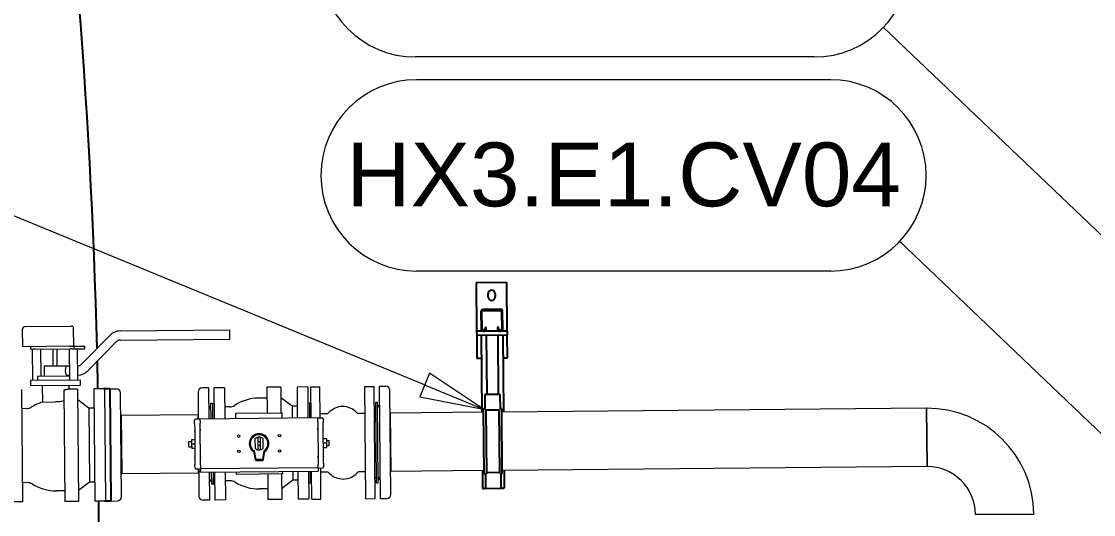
# Model space of a CAD drawing. Header units: millimetres. Extents: x 0 to 157650, y 0 to 89100.
# Drawn here: x 127041 to 133343, y 74315 to 77213 of the extents above; entities that cross this region are included whole.
import ezdxf

# ---------------------------------------------------------------- set-up
doc = ezdxf.new("R2010")
doc.units = ezdxf.units.MM
doc.header["$LTSCALE"] = 150
doc.layers.add('P_Biomass (BM)', color=150, linetype='Continuous', lineweight=18, true_color=0x007fff)
doc.layers.add('Symbol', color=7, linetype='Continuous', lineweight=18)
doc.layers.add('Visible', color=7, linetype='Continuous', lineweight=25)
doc.styles.add('Note Text', font='arial.ttf')

# ---------------------------------------------------------------- blocks, each defined once
blk = doc.blocks.new('Balloon32')
at = {"layer": 'Symbol'}
for p, q in [((878.646, 512.472), (862.427, 512.472)), ((904.928, 483.641), (881.349, 506.142)), ((878.646, 504.972), (862.427, 504.972))]:
    blk.add_line(p, q, dxfattribs=at)
for centre, start, end in [((862.427, 508.722), 90, 270), ((878.646, 508.722), 270, 90)]:
    blk.add_arc(centre, 3.75, start, end, dxfattribs=at)
at = {"layer": 'Symbol', "insert": (870.537, 508.743), "char_height": 2.5, "attachment_point": 5, "style": 'Note Text'}
blk.add_mtext('HX3.E1.CV04', dxfattribs=at)
blk = doc.blocks.new('Balloon33')
at = {"layer": 'Symbol'}
for p, q in [((904.157, 492.18), (880.711, 514.534)), ((878.007, 513.363), (862.386, 513.363))]:
    blk.add_line(p, q, dxfattribs=at)
for centre, start, end in [((862.386, 517.113), 90, 270), ((878.007, 517.113), 270, 90)]:
    blk.add_arc(centre, 3.75, start, end, dxfattribs=at)
blk = doc.blocks.new('Balloon45')
at = {"layer": 'Symbol'}
for p, q in [((862.739, 500.514), (842.732, 508.737)), ((862.929, 500.976), (862.549, 500.051)), ((865.051, 499.563), (862.929, 500.976)), ((862.739, 500.514), (865.051, 499.563)), ((862.549, 500.051), (865.051, 499.563))]:
    blk.add_line(p, q, dxfattribs=at)
at = {"layer": 'Symbol', "flags": 128}
blk.add_lwpolyline([(862.549, 500.051), (865.051, 499.563), (862.929, 500.976), (862.549, 500.051)], dxfattribs=at)
at = {"layer": 'Symbol'}
blk.add_solid([(862.549, 500.051), (865.051, 499.563), (862.929, 500.976), (862.549, 500.051)], dxfattribs=at)

msp = doc.modelspace()

# ---------------------------------------------------------------- linework, layer by layer
at = {"layer": 'P_Biomass (BM)'}
for p, q in [((127048.4, 75301.6), (127047.4, 75405.1)), ((127062.3, 75420.2), (127332.3, 75422.7)), ((127348.4, 75304.3), (127347.4, 75407.8)), ((127621.2, 75393.8), (128265.3, 75399.7)), ((128265.8, 75345.7), (128265.3, 75399.7)), ((127394.1, 75198.9), (127559.9, 75367.8)), ((127432.6, 75161.1), (127598.5, 75329.9)), ((127621.7, 75339.8), (128265.8, 75345.7)), ((127326, 75304.1), (127048.4, 75301.6)), ((127095.6, 75287), (127095.5, 75302)), ((127095.6, 75287), (127108.8, 75287.1)), ((127108.3, 75102.6), (127106.6, 75287.1)), ((127120.6, 75287.2), (127108.8, 75287.1)), ((127120.6, 75287.2), (127325.2, 75289.1)), ((127156.1, 75128.6), (127154.6, 75287.5)), ((127227.7, 75189.2), (127226.8, 75288.2)), ((127251.7, 75189.4), (127250.8, 75288.4)), ((127324.7, 75104.6), (127323, 75289.1)), ((127337, 75289.2), (127325.2, 75289.1)), ((127326, 75304.1), (127350, 75304.3)), ((127337, 75289.2), (127350.2, 75289.3)), ((127350, 75304.3), (127413.7, 75304.9)), ((127350.2, 75289.3), (127350, 75304.3)), ((127350.2, 75289.3), (127413.8, 75289.9)), ((127372.7, 75105), (127371, 75289.5)), ((127413.8, 75289.9), (127413.7, 75304.9)), ((127135.3, 75128.4), (127324.4, 75130.1)), ((127135.3, 75128.4), (127135.5, 75102.9)), ((127173.7, 75188.7), (127305.7, 75189.9)), ((127173.7, 75188.7), (127174.3, 75128.7)), ((127305.7, 75189.9), (127305.7, 75188.4)), ((127305.7, 75188.4), (127323.9, 75188.6)), ((127306.2, 75134.4), (127324.4, 75134.6)), ((127306.2, 75134.4), (127306.3, 75129.9)), ((127387.5, 75105.2), (127093.5, 75102.5)), ((127093.5, 75102.5), (127093.8, 75072.5)), ((127093.8, 75072.5), (127387.8, 75075.2)), ((127162.8, 75073.1), (127163.7, 74976)), ((127318.8, 75074.5), (127319, 75052)), ((127387.8, 75075.2), (127387.5, 75105.2)), ((128723.7, 75064.9), (128660.7, 75064.3)), ((128660.7, 75064.3), (128662.3, 74881.3)), ((128723.7, 75064.9), (128725.3, 74881.9)), ((128741.7, 75065.1), (128795.7, 75065.6)), ((128743.3, 74882.1), (128741.7, 75065.1)), ((128797.3, 74882.6), (128795.7, 75065.6)), ((129059.6, 75068), (129113.6, 75068.5)), ((129065.7, 74408), (129059.6, 75068)), ((129119.7, 74408.5), (129113.6, 75068.5)), ((129145.1, 75068.8), (129182.6, 75069.1)), ((129151.2, 74408.8), (129145.1, 75068.8)), ((127040.7, 75049.5), (127046.8, 74389.5)), ((127289.8, 75046.1), (127295.8, 74391.8)), ((127370.7, 75052.5), (127319, 75052)), ((127370.7, 75052.5), (127376.8, 74392.5)), ((127529.7, 75054), (127466.7, 75053.4)), ((127466.7, 75053.4), (127472.8, 74393.4)), ((127529.7, 75054), (127535.7, 74394)), ((127561.2, 75054.3), (127598.7, 75054.6)), ((127567.2, 74394.3), (127561.2, 75054.3)), ((127628.5, 74418.8), (127622.9, 75030.8)), ((128078.9, 75035), (128080.4, 74876)), ((128140.2, 75059.6), (128102.7, 75059.2)), ((128140.2, 75059.6), (128141.9, 74876.6)), ((128234.7, 75060.4), (128171.7, 75059.8)), ((128171.7, 75059.8), (128173.4, 74876.9)), ((128234.7, 75060.4), (128236.4, 74877.4)), ((128564.7, 75063.4), (128483.7, 75062.7)), ((128483.7, 75062.7), (128485, 74912.7)), ((128564.7, 75063.4), (128566, 74913.4)), ((129212.5, 74433.3), (129206.9, 75045.3)), ((127163.7, 74976), (127241.7, 74976.7)), ((127437.7, 74940.6), (127371.3, 74989.5)), ((127467.7, 74940.9), (127437.7, 74940.6)), ((127437.7, 74940.6), (127441.7, 74505.6)), ((128163.5, 74966.8), (128153, 74966.7)), ((128153, 74966.7), (128153.9, 74876.7)), ((128163.5, 74966.8), (128164.4, 74876.8)), ((128163.6, 74963.8), (128172.5, 74969)), ((128265.7, 74948.2), (128235.7, 74947.9)), ((128484.2, 74999.7), (128435.5, 74999.3)), ((128631.7, 74951.6), (128565.2, 75000.4)), ((128661.7, 74951.8), (128631.7, 74951.6)), ((128631.7, 74951.6), (128632.3, 74881.1)), ((128733.5, 74969), (128724.5, 74974.1)), ((128733.5, 74969), (128734.3, 74882)), ((128733.8, 74940.5), (128742.8, 74940.6)), ((129114.8, 74944), (129123.8, 74944.1)), ((129123.5, 74975.6), (129134, 74975.7)), ((129127.8, 74501.6), (129123.5, 74975.6)), ((129138.3, 74501.7), (129134, 74975.7)), ((132359.8, 74939.6), (129864.3, 74916.8)), ((132359.8, 74939.6), (132362.9, 74596.7)), ((132365.5, 74768.2), (132364, 74939.7)), ((127071.8, 74937.3), (127041.8, 74937)), ((127624.2, 74896.3), (127627.2, 74896.3)), ((128080.1, 74900.4), (127627.2, 74896.3)), ((127630.3, 74553.4), (127627.2, 74896.3)), ((127627.2, 74896.3), (127630.3, 74553.4)), ((128090.4, 74876.1), (128064.6, 74875.9)), ((128077.1, 74900.4), (128077.4, 74876)), ((128080.1, 74900.4), (128077.1, 74900.4)), ((128782.8, 74882.4), (128090.4, 74876.1)), ((128090.4, 74876.1), (128090.6, 74853.8)), ((128090.4, 74876.1), (128090.6, 74853.8)), ((128301.3, 74911), (128571.3, 74913.5)), ((128301.6, 74878), (128301.3, 74911)), ((128571.3, 74913.5), (128571.6, 74880.5)), ((128782.8, 74882.4), (128808.6, 74882.7)), ((128783, 74860.1), (128782.8, 74882.4)), ((128783, 74860.1), (128782.8, 74882.4)), ((128839.1, 74907.4), (128797.1, 74907)), ((128814.6, 74876.7), (128814.8, 74855.1)), ((129061.1, 74909.4), (129019.1, 74909)), ((129757.8, 74915.8), (129208.1, 74910.8)), ((129208.1, 74910.8), (129211.1, 74910.8)), ((129214.2, 74567.9), (129211.1, 74910.8)), ((128058.9, 74848.2), (128058.7, 74869.8)), ((128058.9, 74848.2), (128059.2, 74808.5)), ((128091, 74814.1), (128090.6, 74853.8)), ((128091, 74814.1), (128090.6, 74853.8)), ((128091, 74806.1), (128091, 74814.1)), ((128091, 74814.1), (128091, 74806.1)), ((128783, 74860.1), (128783.3, 74820.4)), ((128783, 74860.1), (128783.3, 74820.4)), ((128783.3, 74820.4), (128783.4, 74812.4)), ((128783.4, 74812.4), (128783.3, 74820.4)), ((128783.4, 74812.4), (128784.8, 74658.4)), ((128783.4, 74812.4), (128784.8, 74658.4)), ((128815.2, 74815.4), (128814.8, 74855.1)), ((128815.2, 74815.4), (128815.2, 74812.7)), ((128816.6, 74658.7), (128815.2, 74812.7)), ((128059.7, 74754.9), (128041.1, 74754.7)), ((128041.1, 74754.7), (128041.4, 74728.6)), ((128059.3, 74805.8), (128059.2, 74808.5)), ((128059.3, 74805.8), (128060.7, 74651.8)), ((128092.5, 74652.1), (128091, 74806.1)), ((128092.5, 74652.1), (128091, 74806.1)), ((128413.7, 74760.9), (128414.2, 74703.2)), ((128431.9, 74738.9), (128431.6, 74769.2)), ((128443.6, 74769.3), (128443.9, 74739)), ((128462.2, 74703.7), (128461.7, 74761.3)), ((128815.7, 74761.8), (128834.3, 74762)), ((128834.3, 74762), (128834.5, 74735.9)), ((128834.4, 74750.9), (128850.3, 74751)), ((128850.6, 74721), (128850.3, 74751)), ((132367.1, 74596.8), (132365.5, 74768.2)), ((128025.3, 74743.5), (128041.2, 74743.6)), ((128025.6, 74713.5), (128025.3, 74743.5)), ((128025.6, 74713.5), (128041.5, 74713.6)), ((128060, 74728.8), (128041.4, 74728.6)), ((128041.4, 74728.6), (128041.6, 74702.5)), ((128060.2, 74702.7), (128041.6, 74702.5)), ((128419.8, 74639.1), (128410.5, 74688.4)), ((128432.3, 74695.2), (128432, 74725.5)), ((128444, 74725.6), (128444.3, 74695.3)), ((128466.2, 74688.9), (128457.8, 74639.4)), ((128815.9, 74735.7), (128834.5, 74735.9)), ((128816.2, 74709.6), (128834.8, 74709.8)), ((128834.5, 74735.9), (128834.8, 74709.8)), ((128834.7, 74720.9), (128850.6, 74721)), ((128060.7, 74649.1), (128060.7, 74651.8)), ((128060.7, 74649.1), (128061, 74609.4)), ((128092.5, 74644.1), (128092.5, 74652.1)), ((128092.5, 74652.1), (128092.5, 74644.1)), ((128092.9, 74604.4), (128092.5, 74644.1)), ((128092.9, 74604.4), (128092.5, 74644.1)), ((128405.1, 74684.8), (128413.9, 74638)), ((128457.8, 74639.4), (128419.8, 74639.1)), ((128419.9, 74633.1), (128457.8, 74633.4)), ((128463.7, 74638.4), (128471.7, 74685.4)), ((128784.8, 74658.4), (128784.9, 74650.4)), ((128784.9, 74650.4), (128784.8, 74658.4)), ((128784.9, 74650.4), (128785.3, 74610.7)), ((128784.9, 74650.4), (128785.3, 74610.7)), ((128816.6, 74658.7), (128816.7, 74656.1)), ((128817, 74616.4), (128816.7, 74656.1)), ((128061.2, 74587.8), (128061, 74609.4)), ((128093.1, 74582.1), (128067.3, 74581.9)), ((128080.1, 74582), (128080.3, 74557.5)), ((128083.1, 74582), (128084.5, 74423)), ((128092.9, 74604.4), (128093.1, 74585.1)), ((128092.9, 74604.4), (128093.1, 74585.1)), ((128093.1, 74585.1), (128785.4, 74591.5)), ((128093.1, 74585.1), (128093.2, 74569.6)), ((128093.3, 74564.1), (128093.2, 74569.6)), ((128093.3, 74564.1), (128785.6, 74570.4)), ((128144.7, 74564.6), (128146.2, 74399.6)), ((128156.7, 74564.7), (128157.4, 74492.7)), ((128167.2, 74564.8), (128167.9, 74492.8)), ((128176.2, 74564.9), (128177.7, 74399.9)), ((128239.2, 74565.4), (128240.7, 74400.4)), ((128304.6, 74551), (128304.5, 74566)), ((128574.4, 74568.5), (128574.6, 74553.5)), ((128635.2, 74569.1), (128635.7, 74516.6)), ((128665.2, 74569.3), (128666.7, 74404.3)), ((128728.2, 74569.9), (128729.7, 74404.9)), ((128737.2, 74570), (128737.8, 74501)), ((128747.7, 74405.1), (128746.2, 74570.1)), ((128785.4, 74591.5), (128785.3, 74610.7)), ((128785.4, 74591.5), (128785.3, 74610.7)), ((128785.4, 74591.5), (128785.6, 74575.9)), ((128785.5, 74588.4), (128811.3, 74588.7)), ((128785.6, 74575.9), (128785.6, 74570.4)), ((128801.7, 74405.6), (128800, 74588.6)), ((128842.3, 74564.5), (128800.2, 74564.1)), ((128817, 74616.4), (128817.2, 74594.7)), ((129064.2, 74566.5), (129022.2, 74566.2)), ((129761, 74572.9), (129211.2, 74567.9)), ((129211.2, 74567.9), (129214.2, 74567.9)), ((132362.9, 74596.7), (129867.4, 74573.9)), ((127075.7, 74502.3), (127045.7, 74502)), ((127441.7, 74505.6), (127376.2, 74455.5)), ((127471.7, 74505.9), (127441.7, 74505.6)), ((127627.3, 74553.4), (127630.3, 74553.4)), ((128083.3, 74557.6), (127630.3, 74553.4)), ((128083.3, 74557.6), (128080.3, 74557.5)), ((128269.7, 74513.2), (128239.7, 74512.9)), ((128574.6, 74553.5), (128304.6, 74551)), ((128488.3, 74552.7), (128489.7, 74402.7)), ((128569.3, 74553.5), (128570.7, 74403.5)), ((128635.7, 74516.6), (128570.1, 74466.5)), ((128665.7, 74516.8), (128635.7, 74516.6)), ((128737.8, 74501), (128728.9, 74495.7)), ((128737.6, 74529.5), (128746.6, 74529.6)), ((129118.5, 74533), (129127.5, 74533.1)), ((129127.8, 74501.6), (129138.3, 74501.7)), ((127295.2, 74454.8), (127246.4, 74454.3)), ((128167.9, 74492.8), (128157.4, 74492.7)), ((128167.8, 74495.8), (128176.9, 74490.7)), ((128489.1, 74465.7), (128440.4, 74465.3)), ((127046.8, 74389.5), (126983.8, 74388.9)), ((127376.8, 74392.5), (127295.8, 74391.8)), ((127535.7, 74394), (127472.8, 74393.4)), ((127567.2, 74394.3), (127604.7, 74394.6)), ((128146.2, 74399.6), (128108.7, 74399.2)), ((128240.7, 74400.4), (128177.7, 74399.9)), ((128570.7, 74403.5), (128489.7, 74402.7)), ((128729.7, 74404.9), (128666.7, 74404.3)), ((128747.7, 74405.1), (128801.7, 74405.6)), ((129065.7, 74408), (129119.7, 74408.5)), ((129151.2, 74408.8), (129188.7, 74409.1)), ((132650, 74314.8), (132992.9, 74317.9)), ((132992.9, 74317.9), (132650, 74314.8))]:
    msp.add_line(p, q, dxfattribs=at)
for centre in [(128317.5, 74776.2), (128557.5, 74778.4), (128318.4, 74686.2), (128558.3, 74688.4)]:
    msp.add_circle(centre, 7.5, dxfattribs=at)
for centre, radius, start, end in [((127062.4, 75405.2), 15, 90.52452, 180.52452), ((127332.4, 75407.7), 15, 0.52452, 90.52452), ((127622, 75306.8), 87, 90.52452, 135.52452), ((127622, 75306.8), 33, 90.52452, 135.52452), ((127370.6, 75222), 33, 272.33104, 315.52452), ((127370.6, 75222), 87, 271.20965, 315.52452), ((129182.9, 75045.1), 24, 0.52452, 90.52452), ((127598.9, 75030.6), 24, 0.52452, 90.52452), ((128102.9, 75035.2), 24, 90.52452, 180.52452), ((127071.3, 74987.8), 50.5, 270.52452, 302.94798), ((127244, 74721.3), 267, 107.51032, 122.94798), ((127571.4, 74926.8), 21, 115.90145, 116.29938), ((128132.3, 74932), 21, 0.52452, 65.14758), ((128265.2, 74998.7), 50.5, 270.52452, 302.94798), ((128437.9, 74732.3), 267, 90.52452, 122.94798), ((128929.8, 74836.5), 113.2, 44.31186, 136.73717), ((129155.3, 74941.3), 21, 115.90145, 180.52452), ((132365.5, 74312.2), 627.5, 90.14156, 90.52452), ((132365.5, 74312.2), 627.4, 0.52452, 90.52452), ((128064.7, 74869.9), 6, 90.52452, 180.52452), ((128808.6, 74876.7), 6, 0.52452, 90.52452), ((128816.3, 74943.3), 42.6, 302.46571, 316.73717), ((129041.3, 74945.4), 42.6, 224.31186, 238.58332), ((128437.9, 74732.3), 57.7, 305.73791, 235.31112), ((128437.9, 74732.3), 51.7, 303.07441, 237.97462), ((128437.9, 74732.3), 37.5, 99.73141, 130.31634), ((128437.9, 74732.3), 37.5, 81.31762, 99.73141), ((128437.9, 74732.3), 37.5, 50.7327, 81.31762), ((128437.9, 74732.3), 37.5, 230.7327, 261.31762), ((128437.9, 74732.3), 9, 132.33483, 228.7142), ((128437.9, 74732.3), 9, 48.7142, 132.33483), ((128437.9, 74732.3), 9, 228.7142, 312.33483), ((128437.9, 74732.3), 37.5, 261.31762, 279.73141), ((128437.9, 74732.3), 9, 312.33483, 48.7142), ((128437.9, 74732.3), 37.5, 279.73141, 310.31634), ((128419.8, 74639.1), 6, 190.69938, 270.52452), ((128457.8, 74639.4), 6, 270.52452, 350.34966), ((128067.2, 74587.9), 6, 180.52452, 270.52452), ((128811.2, 74594.7), 6, 270.52452, 0.52452), ((128820.1, 74528.2), 42.6, 44.31186, 58.58332), ((129045.1, 74530.2), 42.6, 122.46571, 136.73717), ((132365.5, 74312.2), 284.6, 89.68006, 90.52452), ((132365.5, 74312.2), 284.5, 0.52452, 90.52452), ((127076.2, 74451.8), 50.5, 58.10105, 90.52452), ((127575.1, 74521.9), 21, 244.74965, 245.14758), ((128136.1, 74527), 21, 295.90145, 0.52452), ((128270.2, 74462.7), 50.5, 58.10105, 90.52452), ((128437.9, 74732.3), 267, 238.10105, 270.52452), ((128931.6, 74637), 113.2, 224.31186, 316.73717), ((129159, 74536.4), 21, 180.52452, 245.14758), ((127244, 74721.3), 267, 238.10105, 270.52452), ((127604.5, 74418.6), 24, 270.52452, 0.52452), ((128108.5, 74423.2), 24, 180.52452, 270.52452), ((129188.5, 74433.1), 24, 270.52452, 0.52452), ((132365.5, 74312.2), 627.5, 0, 0.52452)]:
    msp.add_arc(centre, radius, start, end, dxfattribs=at)
for points, knots in [([(127300.2, 75161.4), (127300.2, 75164.8), (127300.4, 75168.4), (127301.5, 75175.1), (127302.3, 75178.1), (127303.7, 75182.9), (127304.4, 75184.9), (127305.4, 75187.7), (127305.7, 75188.4), (127305.7, 75188.4)], [0, 0, 0, 0, 0.343632, 0.343632, 0.687263, 0.687263, 1.030511, 1.030511, 1.37376, 1.37376, 1.37376, 1.37376]), ([(127306.2, 75134.4), (127306.2, 75134.4), (127305.9, 75135.1), (127304.8, 75137.9), (127304.1, 75139.9), (127302.6, 75144.7), (127301.8, 75147.7), (127300.6, 75154.3), (127300.2, 75157.9), (127300.2, 75161.4)], [4.121279, 4.121279, 4.121279, 4.121279, 4.464527, 4.464527, 4.807775, 4.807775, 5.151407, 5.151407, 5.495038, 5.495038, 5.495038, 5.495038]), ([(127319, 75052), (127319, 75052), (127318.5, 75051.9), (127316.5, 75051.4), (127315, 75051.1), (127311, 75050.2), (127308.6, 75049.6), (127302.8, 75048.4), (127299.6, 75047.8), (127294.2, 75046.8), (127292, 75046.5), (127289.8, 75046.1)], [11.800853, 11.800853, 11.800853, 11.800853, 12.292528, 12.292528, 12.784203, 12.784203, 13.275878, 13.275878, 13.767552, 13.767552, 14.051289, 14.051289, 14.051289, 14.051289]), ([(127290.4, 74981.7), (127288.7, 74981.4), (127287, 74981.1), (127280.9, 74980), (127276.4, 74979.3), (127266.8, 74978.1), (127261.8, 74977.6), (127251.7, 74976.9), (127246.6, 74976.7), (127241.7, 74976.7)], [-1.686697, -1.686697, -1.686697, -1.686697, -1.478624, -1.478624, -0.985749, -0.985749, -0.492875, -0.492875, 0, 0, 0, 0])]:
    msp.add_open_spline(points, degree=3, knots=knots, dxfattribs=at)
for points in [[(128410.5, 74688.4), (128408.7, 74687.2), (128406.9, 74686), (128405.1, 74684.8)], [(128466.2, 74688.9), (128468, 74687.7), (128469.8, 74686.5), (128471.7, 74685.4)]]:
    msp.add_open_spline(points, degree=3, dxfattribs=at)
at = {"layer": 'Visible'}
for p, q in [((129894.1, 75679.4), (129714.1, 75677.7)), ((129714.1, 75677.7), (129716.7, 75392)), ((129896.7, 75393.7), (129894.1, 75679.4)), ((129783.9, 75594.4), (129783.7, 75612.4)), ((129825.7, 75612.8), (129825.9, 75594.8)), ((129741.9, 75507.7), (129742.8, 75404.2)), ((129748.8, 75404.3), (129747.9, 75507.8)), ((129857.3, 75520.8), (129753.8, 75519.8)), ((129753.8, 75513.8), (129857.3, 75514.8)), ((129863.4, 75508.8), (129864.3, 75405.4)), ((129870.3, 75405.4), (129869.4, 75508.9)), ((129755, 75392.4), (129716.7, 75392)), ((129716.7, 75392), (129716.9, 75368)), ((129761.2, 75398.4), (129754.9, 75398.4)), ((129755, 75392.4), (129761.3, 75392.4)), ((129852.1, 75393.2), (129761.3, 75392.4)), ((129767, 75415), (129767.1, 75404.5)), ((129773, 75415), (129767, 75415)), ((129773.1, 75404.5), (129773, 75415)), ((129845.9, 75415.7), (129839.9, 75415.6)), ((129839.9, 75415.6), (129840, 75405.1)), ((129846, 75405.2), (129845.9, 75415.7)), ((129858.4, 75399.3), (129852.1, 75399.2)), ((129852.1, 75393.2), (129858.4, 75393.3)), ((129896.7, 75393.7), (129858.4, 75393.3)), ((129896.7, 75393.7), (129896.9, 75369.7)), ((129896.9, 75369.7), (129716.9, 75368)), ((129716.9, 75368), (129718.2, 75233.8)), ((129743.2, 75368.2), (129747.3, 74915.7)), ((129773.5, 75368.5), (129776.7, 75020.5)), ((129840.4, 75369.1), (129843.6, 75021.1)), ((129870.7, 75369.4), (129874.8, 74916.9)), ((129898.1, 75235.4), (129896.9, 75369.7)), ((129718.2, 75233.8), (129744.4, 75234)), ((129871.9, 75235.2), (129898.1, 75235.4)), ((129855.9, 75021.3), (129764.4, 75020.4)), ((129764.4, 75020.4), (129765.1, 74934.2)), ((129856.6, 74935), (129855.9, 75021.3)), ((129765.1, 74934.6), (129757.6, 74934.5)), ((129761.1, 74554.2), (129757.6, 74934.5)), ((129776.1, 74554.7), (129772.6, 74934.3)), ((129849.2, 74929), (129772.7, 74928.3)), ((129852.6, 74555.4), (129849.1, 74935)), ((129864.1, 74935.5), (129856.6, 74935.4)), ((129867.6, 74555.2), (129864.1, 74935.5)), ((129750.5, 74572.8), (129751.4, 74468.3)), ((129852.6, 74561.5), (129776.1, 74560.8)), ((129877.9, 74574), (129878.9, 74469.4)), ((129761.1, 74554.2), (129768.6, 74554.3)), ((129768.6, 74554.7), (129769.4, 74468.4)), ((129860.9, 74469.3), (129860.1, 74555.5)), ((129860.1, 74555.2), (129867.6, 74555.2)), ((129751.4, 74468.3), (129763.4, 74468.4)), ((129769.4, 74468.4), (129763.4, 74468.4)), ((129769.4, 74468.4), (129860.9, 74469.3)), ((129866.9, 74469.3), (129860.9, 74469.3)), ((129866.9, 74469.3), (129878.9, 74469.4))]:
    msp.add_line(p, q, dxfattribs=at)
at = {"layer": 'Visible', "color": 9, "true_color": 0xc0c0c0}
for p, q in [((127560.9, 75054.3), (127523.4, 75053.9)), ((127560.9, 75054.3), (127567, 74394.3)), ((127567, 74394.3), (127529.5, 74393.9))]:
    msp.add_line(p, q, dxfattribs=at)
for centre, radius, start, end in [((90746.5, 74387.2), 36750, 1.41053, 8.20398), ((90746.5, 74387.2), 36750, 1.03902, 1.29315), ((127553.1, 74926.7), 21, 64.74965, 65.14758), ((127556.8, 74521.7), 21, 295.90145, 296.29938), ((90746.5, 74387.2), 36750, 356.53425, 0.01002)]:
    msp.add_arc(centre, radius, start, end, dxfattribs=at)
at = {"layer": 'Visible'}
for centre, radius, start, end in [((129804.7, 75612.6), 21, 0.52452, 180.52452), ((129804.9, 75594.6), 21, 180.52452, 0.52452), ((129753.9, 75507.8), 12, 90.52452, 180.52452), ((129753.9, 75507.8), 6, 90.52452, 180.52452), ((129857.4, 75508.8), 12, 0.52452, 90.52452), ((129857.4, 75508.8), 6, 0.52452, 90.52452), ((129754.8, 75404.4), 12, 180.52452, 270.52452), ((129754.8, 75404.4), 6, 180.52452, 270.52452), ((129761.1, 75404.4), 6, 270.52452, 0.52452), ((129761.1, 75404.4), 12, 270.52452, 0.52452), ((129852, 75405.2), 12, 180.52452, 270.52452), ((129852, 75405.2), 6, 180.52452, 270.52452), ((129858.3, 75405.3), 12, 270.52452, 0.52452), ((129858.3, 75405.3), 6, 270.52452, 0.52452)]:
    msp.add_arc(centre, radius, start, end, dxfattribs=at)

# ---------------------------------------------------------------- block references
at = {"layer": 'Symbol', "xscale": 150, "yscale": 150, "zscale": 150}
for name in ['Balloon33', 'Balloon45', 'Balloon32']:
    msp.add_blockref(name, (0, 0), dxfattribs=at)

doc.saveas('drawing.dxf')
